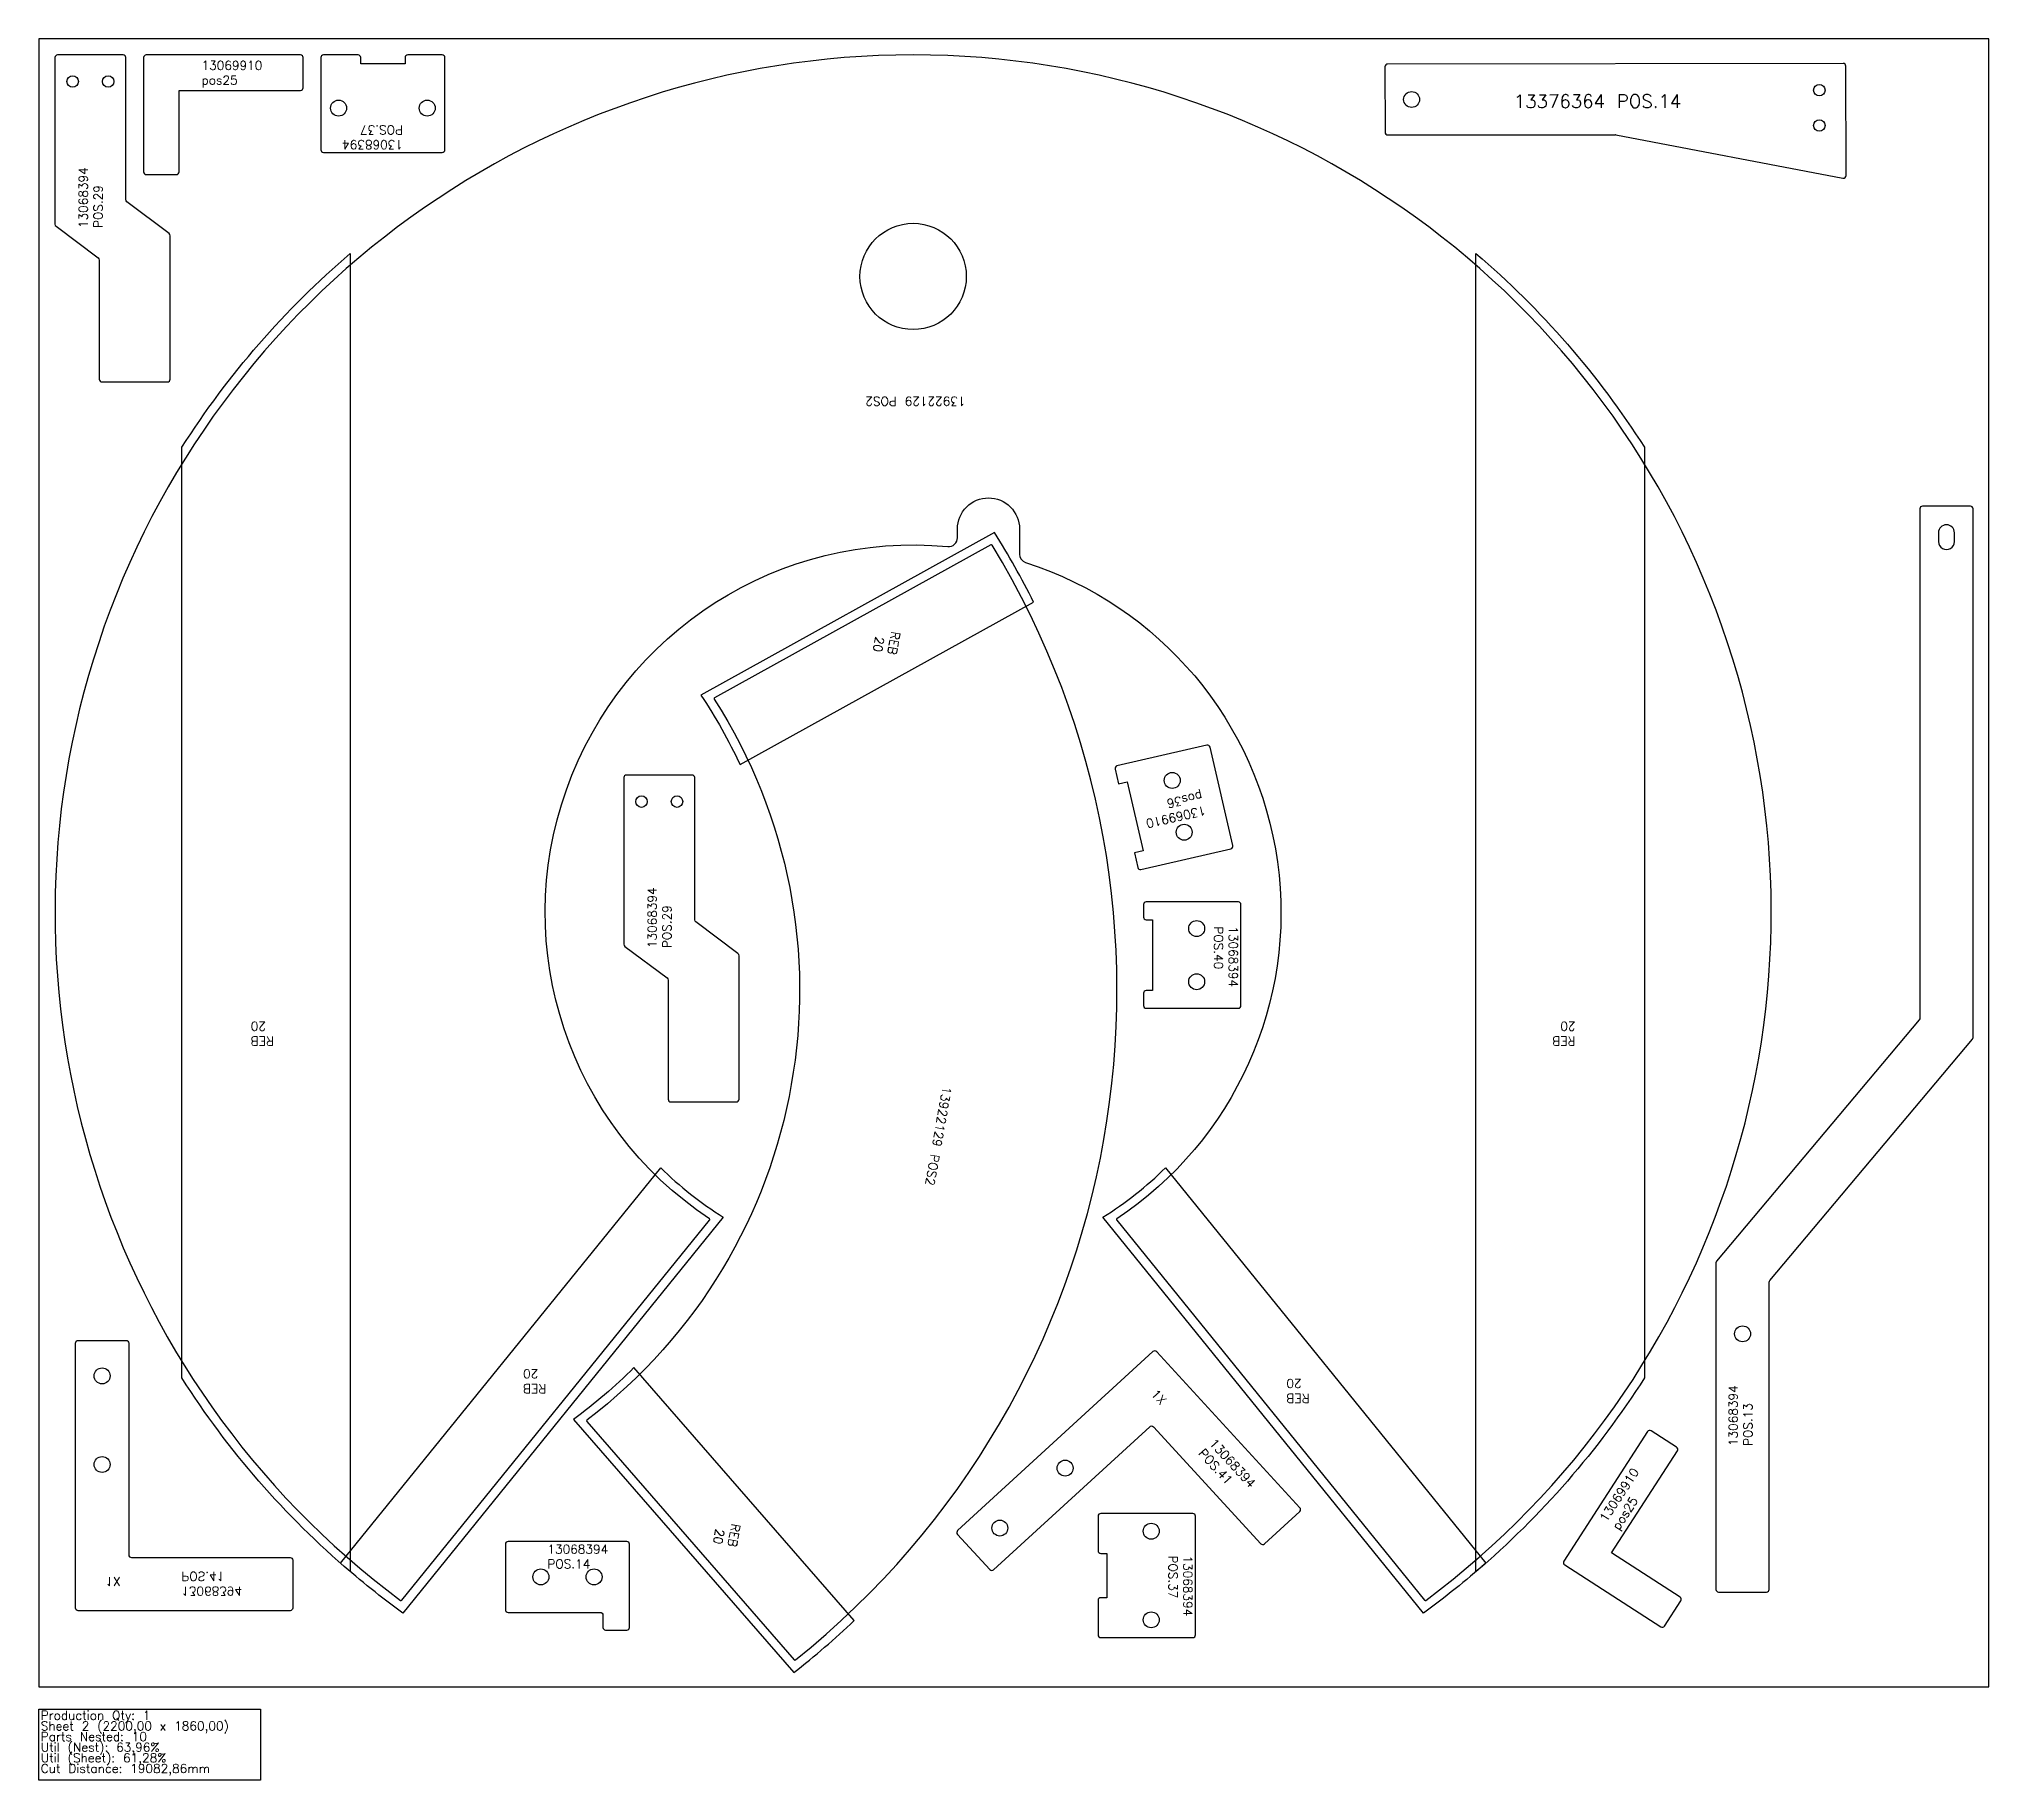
# Model space of a CAD drawing. Header units: millimetres. Extents: x 2310 to 4510, y -105 to 1860.
import ezdxf

# ---------------------------------------------------------------- set-up
doc = ezdxf.new("R2010")
doc.units = ezdxf.units.MM
for name, color, linetype in [('13068394v01', 7, 'Continuous'), ('13069910', 7, 'Continuous'), ('13376364v01', 7, 'Continuous'), ('13922129', 7, 'Continuous'), ('Rebaixo', 7, 'Continuous'), ('sheet', 24, 'Continuous'), ('Stats', 7, 'Continuous'), ('Texto', 7, 'Continuous')]:
    doc.layers.add(name, color=color, linetype=linetype)
doc.styles.get("Standard").update_dxf_attribs({"font": 'txt.shx'})

msp = doc.modelspace()

# ---------------------------------------------------------------- linework, layer by layer
at = {"color": 6}
msp.add_lwpolyline([(3066.3, 528.5, -0.779586), (3335.2, 1287.2, 0.442098), (3346.2, 1297.1), (3346.2, 1307, -0.414214), (3381.2, 1342), (3381.2, 1342, -0.414214), (3416.2, 1307), (3416.2, 1278.6, 0.32583), (3423.1, 1269.1, -0.628187), (3526.1, 528.5, 0.441736), (3525.9, 527), (3873.1, 97.9, 0.402551), (3874.5, 97.7, 3.01639), (2717.9, 97.7, 0.402551), (2719.3, 97.9), (3066.5, 527, 0.441736)], format="xyb", close=True, dxfattribs=at)
at = {"layer": '13068394v01', "color": 6}
for points in [[(2409.2, 1676.1, -0.236068), (2408, 1678.5), (2408, 1839, 0.414214), (2405, 1842), (2331, 1842, 0.414214), (2328, 1839), (2328, 1651, 0.236068), (2329.2, 1648.6), (2376.8, 1612.9, -0.236068), (2378, 1610.5), (2378, 1476, 0.414214), (2381, 1473), (2455, 1473, 0.414214), (2458, 1476), (2458, 1638, 0.236068), (2456.8, 1640.4)], [(2765, 1842), (2726, 1842, 0.414214), (2723, 1839), (2723, 1832), (2673, 1832), (2673, 1839, 0.414214), (2670, 1842), (2631, 1842, 0.414214), (2628, 1839), (2628, 1735, 0.414214), (2631, 1732), (2765, 1732, 0.414214), (2768, 1735), (2768, 1839, 0.414214)], [(4205, 107.2), (4259, 107.2, 0.414214), (4262, 110.2), (4262, 456.8, -0.176327), (4262.7, 458.8), (4491.3, 731.2, 0.176327), (4492, 733.1), (4492, 1329.7, 0.414214), (4489, 1332.7), (4435, 1332.7, 0.414214), (4432, 1329.7), (4432, 755, -0.176327), (4431.3, 753), (4202.7, 480.6, 0.176327), (4202, 478.7), (4202, 110.2, 0.414214)], [(4471, 1302.7, 0.999995), (4453, 1302.7), (4453, 1292.7, 1.000005), (4471, 1292.7)], [(3051, 863.4, -0.236068), (3049.8, 865.8), (3049.8, 1026.3, 0.414214), (3046.8, 1029.3), (2972.8, 1029.3, 0.414214), (2969.8, 1026.3), (2969.8, 838.3, 0.236068), (2971, 835.9), (3018.6, 800.2, -0.236068), (3019.8, 797.8), (3019.8, 663.3, 0.414214), (3022.8, 660.3), (3096.8, 660.3, 0.414214), (3099.8, 663.3), (3099.8, 825.3, 0.236068), (3098.6, 827.7)], [(3556.1, 883), (3556.1, 869, 0.414214), (3559.1, 866), (3566.1, 866), (3566.1, 786), (3559.1, 786, 0.414214), (3556.1, 783), (3556.1, 769, 0.414214), (3559.1, 766), (3663.1, 766, 0.414214), (3666.1, 769), (3666.1, 883, 0.414214), (3663.1, 886), (3559.1, 886, 0.414214)], [(2351.2, 89.1), (2351.2, 388.1, -0.414214), (2354.2, 391.1), (2408.2, 391.1, -0.414214), (2411.2, 388.1), (2411.2, 149.1, 0.414214), (2414.2, 146.1), (2593.2, 146.1, -0.414214), (2596.2, 143.1), (2596.2, 89.1, -0.414214), (2593.2, 86.1), (2354.2, 86.1, -0.414214)], [(3566.8, 378.6), (3346.4, 176.5, 0.414214), (3346.3, 172.2), (3382.8, 132.5, 0.414214), (3387, 132.3), (3563.1, 293.8, -0.414214), (3567.4, 293.6), (3688.4, 161.7, 0.414214), (3692.6, 161.6), (3732.4, 198.1, 0.414214), (3732.6, 202.3), (3571, 378.4, 0.414214)], [(3504.8, 192.8), (3504.8, 153.8, 0.414214), (3507.8, 150.8), (3514.8, 150.8), (3514.8, 100.8), (3507.8, 100.8, 0.414214), (3504.8, 97.8), (3504.8, 58.8, 0.414214), (3507.8, 55.8), (3611.8, 55.8, 0.414214), (3614.8, 58.8), (3614.8, 192.8, 0.414214), (3611.8, 195.8), (3507.8, 195.8, 0.414214)], [(2836.2, 161.2), (2836.2, 87.2, 0.414214), (2839.2, 84.2), (2943.2, 84.2, -0.414214), (2946.2, 81.2), (2946.2, 67.2, 0.414214), (2949.2, 64.2), (2973.2, 64.2, 0.414214), (2976.2, 67.2), (2976.2, 161.2, 0.414214), (2973.2, 164.2), (2839.2, 164.2, 0.414214)]]:
    msp.add_lwpolyline(points, format="xyb", close=True, dxfattribs=at)
for centre, radius in [((2348, 1812), 6.5), ((2388, 1812), 6.5), ((2648, 1782), 9), ((2748, 1782), 9), ((2989.8, 999.3), 6.5), ((3029.8, 999.3), 6.5), ((3616.1, 856), 9), ((3616.1, 796), 9), ((4232, 398.6), 9), ((2381.2, 351.1), 9), ((2381.2, 251.1), 9), ((3467.7, 247), 9), ((3394, 179.4), 9), ((3564.8, 175.8), 9), ((2876.2, 124.2), 9), ((2936.2, 124.2), 9), ((3564.8, 75.8), 9)]:
    msp.add_circle(centre, radius, dxfattribs=at)
at = {"layer": '13069910', "color": 6}
for points in [[(2468, 1802), (2605, 1802, 0.414214), (2608, 1805), (2608, 1839, 0.414214), (2605, 1842), (2431, 1842, 0.414214), (2428, 1839), (2428, 1710, 0.414214), (2431, 1707), (2465, 1707, 0.414214), (2468, 1710)], [(3524, 1036), (3527.8, 1019.4), (3537.6, 1021.7), (3555.6, 943.7), (3545.8, 941.5), (3549.6, 924.9, 0.414214), (3553.2, 922.6), (3654.6, 946, 0.414214), (3656.8, 949.6), (3631.2, 1060.7, 0.414214), (3627.6, 1063), (3526.2, 1039.6, 0.414214)], [(4084.1, 151.4), (4158.4, 266.5, 0.414214), (4157.5, 270.6), (4128.9, 289.1, 0.414214), (4124.8, 288.2), (4030.4, 142, 0.414214), (4031.3, 137.8), (4139.7, 67.9, 0.414214), (4143.9, 68.8), (4162.3, 97.4, 0.414214), (4161.4, 101.5)]]:
    msp.add_lwpolyline(points, format="xyb", close=True, dxfattribs=at)
for centre in [(3588.5, 1023.2), (3602, 964.7)]:
    msp.add_circle(centre, 9, dxfattribs=at)
at = {"layer": '13376364v01', "color": 6}
msp.add_lwpolyline([(3828.6, 1754.7, 0.414214), (3831.6, 1751.7), (4088.3, 1752, -0.047533), (4088.9, 1752), (4345.1, 1703, 0.47102), (4348.7, 1706), (4348.5, 1829.4, 0.414214), (4345.5, 1832.4), (3831.5, 1831.7, 0.414214), (3828.5, 1828.7)], format="xyb", close=True, dxfattribs=at)
for centre, radius in [((4318.6, 1802.3), 6.5), ((3858.6, 1791.7), 9), ((4318.6, 1762.3), 6.5)]:
    msp.add_circle(centre, radius, dxfattribs=at)
at = {"layer": '13922129', "color": 6}
msp.add_lwpolyline([(3162.1, 30.7, 0.402438), (3163.4, 30.6, 0.376791), (3385.3, 1288.8, 0.402438), (3383.9, 1289.1), (3072.1, 1116.4, 0.433061), (3071.7, 1115, -0.390297), (2928.2, 301.1, 0.433061), (2928.1, 299.7)], format="xyb", close=True, dxfattribs=at)
msp.add_circle((3296.2, 1592), 60, dxfattribs=at)
at = {"layer": 'Rebaixo', "color": 6}
for points in [[(2661.2, 130.2, -0.074445), (2471.2, 348.8), (2471.2, 1399.2, -0.074445), (2661.2, 1617.8)], [(3931.2, 1617.8, -0.074445), (4121.2, 1399.2), (4121.2, 348.8, -0.074445), (3931.2, 130.2)], [(3432.1, 1224.4, 0.023019), (3388.1, 1302.9), (3056.8, 1119.3, -0.037554), (3101, 1041)], [(3011.4, 586.1, 0.055732), (3082, 530.3), (2720.5, 83.4, -0.023019), (2650.2, 139.7)], [(3942.2, 139.7, -0.023019), (3871.9, 83.4), (3510.4, 530.3, 0.055732), (3581, 586.1)], [(2981.2, 360.4, -0.037554), (2912.9, 301.9), (3161.6, 16.2, 0.023019), (3229.8, 74.9)]]:
    msp.add_lwpolyline(points, format="xyb", close=True, dxfattribs=at)
at = {"layer": 'sheet', "color": 7}
msp.add_lwpolyline([(2310, 0), (4510, 0), (4510, 1860), (2310, 1860)], close=True, dxfattribs=at)
at = {"layer": 'Stats', "color": 151}
msp.add_lwpolyline([(2310, -25), (2560, -25), (2560, -105), (2310, -105), (2310, -25)], close=True, dxfattribs=at)

# ---------------------------------------------------------------- texts
at = {"layer": 'Rebaixo', "color": 6, "char_height": 10}
for width, insert, attachment_point, rotation in [(39.517, (3277.1, 1164.4), 3, 260.0164), (145.959, (2548.9, 724), 3, 180), (145.959, (4043.5, 724), 1, 180), (39.517, (2856.2, 331.7), 3, 180), (39.517, (3717.4, 320.8), 3, 180), (39.517, (3096.9, 157.4), 3, 260.0164)]:
    msp.add_mtext_dynamic_manual_height_columns('REB\\P20', width=width, gutter_width=12.5, heights=[0], dxfattribs=dict(at, insert=insert, attachment_point=attachment_point, rotation=rotation))
for insert, width, attachment_point, rotation in [((3277.2, 1164.5), 39.517, 3, 260), ((2548.9, 724), 145.959, 3, 180), ((4043.5, 724), 145.959, 1, 180), ((2856.2, 331.7), 39.517, 3, 180), ((3717.4, 320.8), 39.517, 3, 180), ((3096.8, 157.5), 39.517, 3, 260)]:
    msp.add_mtext('REB\\P20', dxfattribs=dict(at, insert=insert, width=width, attachment_point=attachment_point, rotation=rotation))
at = {"layer": 'Stats', "color": 60}
for s, p in [('Sheet 2 (2200,00 x 1860,00)', (2312, -49)), ('Production Qty: 1', (2312, -37)), ('Parts Nested: 10', (2312, -61)), ('Util (Nest): 63,96%', (2312, -73)), ('Cut Distance: 19082,86mm', (2312, -97)), ('Util (Sheet): 61,28%', (2312, -85))]:
    msp.add_text(s, height=10, dxfattribs=at).set_placement(p)
at = {"layer": 'Texto', "color": 6, "char_height": 10, "attachment_point": 1}
for s, insert, width in [('13069910 \\Ppos25', (2493.4, 1835.2), 162.039), ('13068394 \\PPOS.14', (2883.6, 160.5), 32.625)]:
    msp.add_mtext(s, dxfattribs=dict(at, insert=insert, width=width))
at = {"layer": 'Texto', "color": 6, "attachment_point": 1}
for s, insert, char_height, width, rotation in [('13376364 POS.14', (3973.9, 1797.1), 15, 178.347, 0.0753), ('13068394 \\PPOS.37', (2720.6, 1735.7), 10, 32.625, 180), ('13068394 \\PPOS.29', (2355, 1646.6), 10, 32.625, 90), ('13922129 POS2', (3355.3, 1446.1), 10, 387.443, 180), ('13069910 \\Ppos36', (3627.2, 984.6), 10, 162.039, 192.9985), ('13068394 \\PPOS.29', (2996.8, 833.9), 10, 32.625, 90), ('13068394 \\PPOS.40', (3662.4, 858.5), 10, 32.625, 270), ('13922129 POS2', (3339.5, 676.6), 10, 387.443, 260), ('{\\W1.96626; }1X', (3571.3, 337), 10, 30.741, 312.5312), ('13068394 \\PPOS.13', (4216.4, 271.9), 10, 32.625, 90), ('13068394 \\PPOS.41', (3637.1, 281.2), 10, 32.625, 312.5312), ('13069910 \\Ppos25', (4070, 190.7), 10, 162.039, 57.1758), ('13068394 \\PPOS.37', (3611.1, 148.4), 10, 32.625, 270)]:
    msp.add_mtext(s, dxfattribs=dict(at, insert=insert, char_height=char_height, width=width, rotation=rotation))
at = {"layer": 'Texto', "color": 6, "extrusion": (0, 0, -1), "char_height": 10, "attachment_point": 1, "text_direction": (1, 0, 0)}
for s, insert, width in [('{\\W1.96626; }1X', (2384.9, 114), 30.741), ('13068394 \\PPOS.41', (2470.5, 103.2), 32.625)]:
    msp.add_mtext(s, dxfattribs=dict(at, insert=insert, width=width))

doc.saveas('drawing.dxf')
